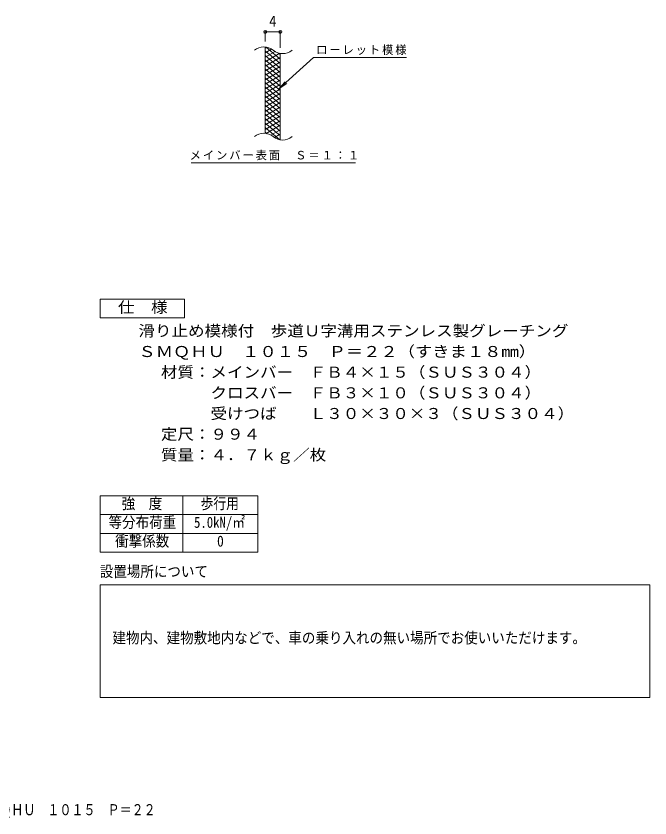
# Model space of a CAD drawing. Units: millimetres at full size, sheet at 1:10, with parts at other scales. Extents: x -1611 to 1763, y -1355 to 917.
# Drawn here: x 76 to 1763, y -1355 to 779 of the extents above; entities that cross this region are included whole.
import ezdxf
from ezdxf.enums import TextEntityAlignment as Align

# ---------------------------------------------------------------- set-up
doc = ezdxf.new("R2010")
doc.units = ezdxf.units.MM
doc.header["$LTSCALE"] = 10
doc.header["$PDMODE"] = 32
doc.header["$PDSIZE"] = 8
for name, color, linetype, lineweight in [('A-4', 2, 'Continuous', 9), ('A-5', 7, 'Continuous', 9), ('C-2', 3, 'Continuous', 9), ('C-4', 7, 'Continuous', 9), ('C-5', 7, 'Continuous', 9), ('C-9', 6, 'Continuous', 5)]:
    doc.layers.add(name, color=color, linetype=linetype, lineweight=lineweight)
doc.layers.add('F-5', color=2, linetype='Continuous')
doc.styles.add('ＭＳ ゴシック', font='')
doc.styles.get('ＭＳ ゴシック').set_extended_font_data('MS Gothic')

msp = doc.modelspace()

# ---------------------------------------------------------------- linework, layer by layer
at = {"layer": 'A-4'}
for p, q in [((299.52, -498.08), (719.52, -498.08)), ((299.52, -498.08), (299.52, -648.08)), ((519.52, -498.08), (519.52, -648.08)), ((719.52, -498.08), (719.52, -648.08)), ((299.52, -548.08), (719.52, -548.08)), ((299.52, -598.08), (719.52, -598.08)), ((299.52, -648.08), (719.52, -648.08)), ((299.52, -1034.68), (299.52, -735.01))]:
    msp.add_line(p, q, dxfattribs=at)
msp.add_lwpolyline([(299.52, -735.01), (1762.95, -735.01), (1762.95, -1034.68), (299.52, -1034.68)], dxfattribs=at)
at = {"layer": 'A-5'}
msp.add_lwpolyline([(299.52, -24.63), (299.52, 25.37), (524.52, 25.37), (524.52, -24.63)], close=True, dxfattribs=at)
at = {"layer": 'C-2'}
for p, q in [((739.18, 466.14), (739.18, 696.14)), ((779.18, 448.93), (779.18, 678.93))]:
    msp.add_line(p, q, dxfattribs=at)
for centre, start, end in [((735.21, 656.89), 50.82628, 129.17371), ((785.38, 718.46), 230.82628, 309.17371), ((735.21, 426.89), 50.82628, 129.17371), ((785.38, 488.46), 230.82628, 309.17371)]:
    msp.add_arc(centre, 39.71, start, end, dxfattribs=at)
at = {"layer": 'C-4'}
for p, q in [((739.18, 711.14), (739.18, 739.37)), ((739.18, 736.37), (779.18, 736.37)), ((779.18, 693.93), (779.18, 739.37))]:
    msp.add_line(p, q, dxfattribs=at)
for p in [(739.18, 736.37), (779.18, 736.37)]:
    msp.add_point(p, dxfattribs=at)
at = {"layer": 'C-5'}
for p, q in [((867.5, 668.04), (1114.57, 668.04)), ((775.52, 584.91), (796.1, 599.11)), ((541.55, 387.97), (979.59, 387.97))]:
    msp.add_line(p, q, dxfattribs=at)
msp.add_lwpolyline([(867.5, 668.04), (775.52, 584.91), (791.72, 603.95)], dxfattribs=at)
at = {"layer": 'C-9'}
for p, q in [((743.71, 695.68), (739.18, 693.06)), ((755.96, 690.75), (739.18, 681.06)), ((779.18, 652.32), (739.18, 685.89)), ((765.35, 684.17), (739.18, 669.06)), ((779.18, 664.32), (741.26, 696.14)), ((777.95, 679.45), (739.18, 657.06)), ((779.18, 640.32), (739.18, 673.89)), ((779.18, 668.16), (739.18, 645.06)), ((779.18, 628.32), (739.18, 661.89)), ((779.18, 676.32), (774.46, 680.28)), ((779.18, 656.16), (739.18, 633.07)), ((779.18, 616.32), (739.18, 649.89)), ((779.18, 644.16), (739.18, 621.06)), ((779.18, 604.32), (739.18, 637.89)), ((779.18, 632.16), (739.18, 609.06)), ((779.18, 592.32), (739.18, 625.89)), ((779.18, 620.16), (739.18, 597.06)), ((779.18, 580.32), (739.18, 613.89)), ((779.18, 608.16), (739.18, 585.06)), ((779.18, 568.32), (739.18, 601.89)), ((779.18, 596.16), (739.18, 573.06)), ((779.18, 556.32), (739.18, 589.89)), ((779.18, 584.16), (739.18, 561.06)), ((779.18, 544.32), (739.18, 577.89)), ((779.18, 572.16), (739.18, 549.06)), ((779.18, 532.32), (739.18, 565.89)), ((779.18, 560.16), (739.18, 537.06)), ((779.18, 520.32), (739.18, 553.89)), ((779.18, 548.16), (739.18, 525.06)), ((779.18, 508.32), (739.18, 541.89)), ((779.18, 536.16), (739.18, 513.06)), ((779.18, 496.32), (739.18, 529.89)), ((779.18, 524.16), (739.18, 501.07)), ((779.18, 484.32), (739.18, 517.89)), ((779.18, 512.16), (739.18, 489.07)), ((779.18, 472.32), (739.18, 505.89)), ((779.18, 500.16), (739.18, 477.06)), ((779.18, 460.32), (739.18, 493.89)), ((777.8, 449.48), (739.18, 481.89)), ((744.37, 465.53), (739.18, 469.89)), ((779.18, 488.16), (741.08, 466.17)), ((779.18, 476.16), (754.23, 461.75)), ((779.18, 464.16), (763.68, 455.21)), ((779.18, 452.16), (775.46, 450.01))]:
    msp.add_line(p, q, dxfattribs=at)

# ---------------------------------------------------------------- texts
at = {"layer": 'A-5', "color": 2, "style": 'ＭＳ ゴシック'}
for s, width, p in [('仕\u3000様', 1.1, (347.02, -19.63)), ('滑り止め模様付\u3000歩道Ｕ字溝用ステンレス製グレーチング', 1.1, (401.61, -82.55)), ('ＳＭＱＨＵ\u3000１０１５\u3000Ｐ＝２２（すきま１８mm）', 1.15, (401.61, -137.55)), ('材質：メインバー\u3000ＦＢ４×１５（ＳＵＳ３０４）', 1.1, (461.32, -192.55)), ('\u3000\u3000\u3000クロスバー\u3000ＦＢ３×１０（ＳＵＳ３０４）', 1.1, (461.32, -247.55)), ('\u3000\u3000\u3000受けつば\u3000\u3000Ｌ３０×３０×３（ＳＵＳ３０４）', 1.1, (461.32, -302.55)), ('定尺：９９４', 1.1, (461.32, -357.55)), ('質量：４．７ｋｇ／枚', 1.1, (461.32, -412.55))]:
    msp.add_text(s, height=29.33, dxfattribs=dict(at, width=width)).set_placement(p, align=Align.BOTTOM_LEFT)
at = {"layer": 'A-5', "style": 'ＭＳ ゴシック'}
for s, width, p in [('強\u3000度', 0.9, (357.02, -542.08)), ('歩行用', 0.85, (567.02, -542.08)), ('等分布荷重', 0.9, (322.02, -592.08)), ('5.0kN/㎡', 0.85, (549.52, -592.08)), ('衝撃係数', 0.9, (339.52, -642.08)), ('0', 0.9, (610.77, -642.08)), ('設置場所について', 0.9, (298.63, -722.88)), ('建物内、建物敷地内などで、車の乗り入れの無い場所でお使いいただけます。', 0.9, (332.46, -899.43))]:
    msp.add_text(s, height=29.33, dxfattribs=dict(at, width=width)).set_placement(p, align=Align.BOTTOM_LEFT)
at = {"layer": 'C-4', "color": 2, "style": 'ＭＳ ゴシック'}
msp.add_text('4', height=29.33, dxfattribs=at).set_placement((749.18, 741.37), align=Align.BOTTOM_LEFT)
at = {"layer": 'C-5', "char_height": 21.99, "attachment_point": 7, "style": 'ＭＳ ゴシック'}
for s, insert in [('\\T1.17;ローレット模様', (874.57, 675.12)), ('\\T1.17;メインバー表面\u3000Ｓ＝１：１', (537.99, 394.67))]:
    msp.add_mtext(s, dxfattribs=dict(at, insert=insert))
at = {"layer": 'F-5', "style": 'ＭＳ ゴシック', "width": 0.8}
msp.add_text('滑り止め模様付\u3000歩道Ｕ字溝用ステンレス製グレーチング ＳＭＱＨＵ\u3000１０１５\u3000Ｐ＝２２', height=29.33, dxfattribs=at).set_placement((-880.8, -1356.84), align=Align.BOTTOM_LEFT)

doc.saveas('drawing.dxf')
